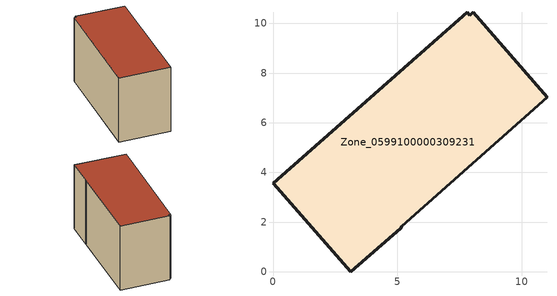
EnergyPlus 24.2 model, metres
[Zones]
Zone_0599100000309231
 floor ground (C_G): 0,3.57 7.81,10.45 7.92,10.33 8.05,10.44 11.02,7.03 5.18,1.83 5.14,1.76 3.13,0 z0
 wall outside (C_F): 3.13,0 5.14,1.76 5.18,1.83 11.02,7.03 8.05,10.44 7.92,10.33 7.81,10.45 0,3.57 3.13,0 z0:6.42
 roof outside (C_R): 7.81,10.45 0,3.57 3.13,0 5.14,1.76 5.18,1.83 11.02,7.03 8.05,10.44 7.92,10.33 z6.42
[BUILDING]
Pand.0599100000309231: North Axis=0; Terrain=City; Loads Convergence Tolerance Value=0.04; Temperature Convergence Tolerance Value=0.4; Solar Distribution=FullExterior; Maximum Number of Warmup Days=25; Minimum Number of Warmup Days=1
[Site:Location]
Rotterdam.The.Hague.AP_ZH_NLD Design_Conditions: Latitude=51.96; Longitude=4.45; Time Zone=1; Elevation=-4.5
[SITE:GROUNDTEMPERATURE:BUILDINGSURFACE]
18, 18, 18, 18, 18, 18, 18, 18, 18, 18, 18, 18
[MATERIAL] Thermal Absorptance=0.9; Solar Absorptance=0.7; Visible Absorptance=0.7
Name | Roughness | Thickness | Conductivity | Density | Specific Heat
G.TI.1946 | MediumSmooth | 0.15 | 1 | 540 | 1210
F.TI.1946 | Rough | 0.3 | 0.857143 | 1920 | 840
R.TI.1946 | MediumRough | 0.2 | 0.1 | 1500 | 1000
[CONSTRUCTION]
C_G: G.TI.1946
C_F: F.TI.1946
C_R: R.TI.1946
[ZONE]
Zone_0599100000309231: Type=1; Multiplier=1; Ceiling Height=Autocalculate; Volume=Autocalculate; Floor Area=autocalculate; Part of Total Floor Area=Yes
[ZONEINFILTRATION:DESIGNFLOWRATE]
Infil_Zone_0599100000309231: Zone or ZoneList or Space or SpaceList=Zone_0599100000309231; Schedule=AlwaysOn; Design Flow Rate Calculation Method=Flow/Area; Flow Rate per Floor Area=0.003; Constant Term Coefficient=1; Temperature Term Coefficient=0; Velocity Term Coefficient=0; Velocity Squared Term Coefficient=0
[HVACTEMPLATE:ZONE:IDEALLOADSAIRSYSTEM]
Zone_0599100000309231: Maximum Heating Supply Air Temperature=50; Minimum Cooling Supply Air Temperature=13; Maximum Heating Supply Air Humidity Ratio=0.0156; Minimum Cooling Supply Air Humidity Ratio=0.0077; Heating Limit=NoLimit; Cooling Limit=NoLimit; Dehumidification Control Type=ConstantSensibleHeatRatio; Cooling Sensible Heat Ratio=0.7; Dehumidification Setpoint=60; Humidification Control Type=None; Humidification Setpoint=30; Outdoor Air Method=None; Outdoor Air Flow Rate per Person=0.00944; Outdoor Air Flow Rate per Zone Floor Area=0; Outdoor Air Flow Rate per Zone=0; Demand Controlled Ventilation Type=None; Outdoor Air Economizer Type=NoEconomizer; Heat Recovery Type=None; Sensible Heat Recovery Effectiveness=0.7; Latent Heat Recovery Effectiveness=0.65
[ZONECONTROL:THERMOSTAT]
ThermostatControl_Zone_0599100000309231: Zone or ZoneList=Zone_0599100000309231; Control Type Schedule=DualSetpointControlType; Control 1=Thermostat_Zone_0599100000309231; Temperature Difference Between Cutout And Setpoint=0
[THERMOSTATSETPOINT:DUALSETPOINT]
Thermostat_Zone_0599100000309231: Heating Setpoint Temperature Schedule=HeatingSetpoint_Zone_0599100000309231; Cooling Setpoint Temperature Schedule=CoolingSetpoint_Zone_0599100000309231
[SCHEDULE:COMPACT]
HeatingSetpoint_Zone_0599100000309231: Through: 12/31, For: AllDays, Until: 24:00, 21
CoolingSetpoint_Zone_0599100000309231: Through: 12/31, For: AllDays, Until: 24:00, 24
DualSetpointControlType: Through: 12/31, For: AllDays, Until: 24:00, 4
AlwaysOn: Through: 12/31, For: AllDays, Until: 24:00, 1
